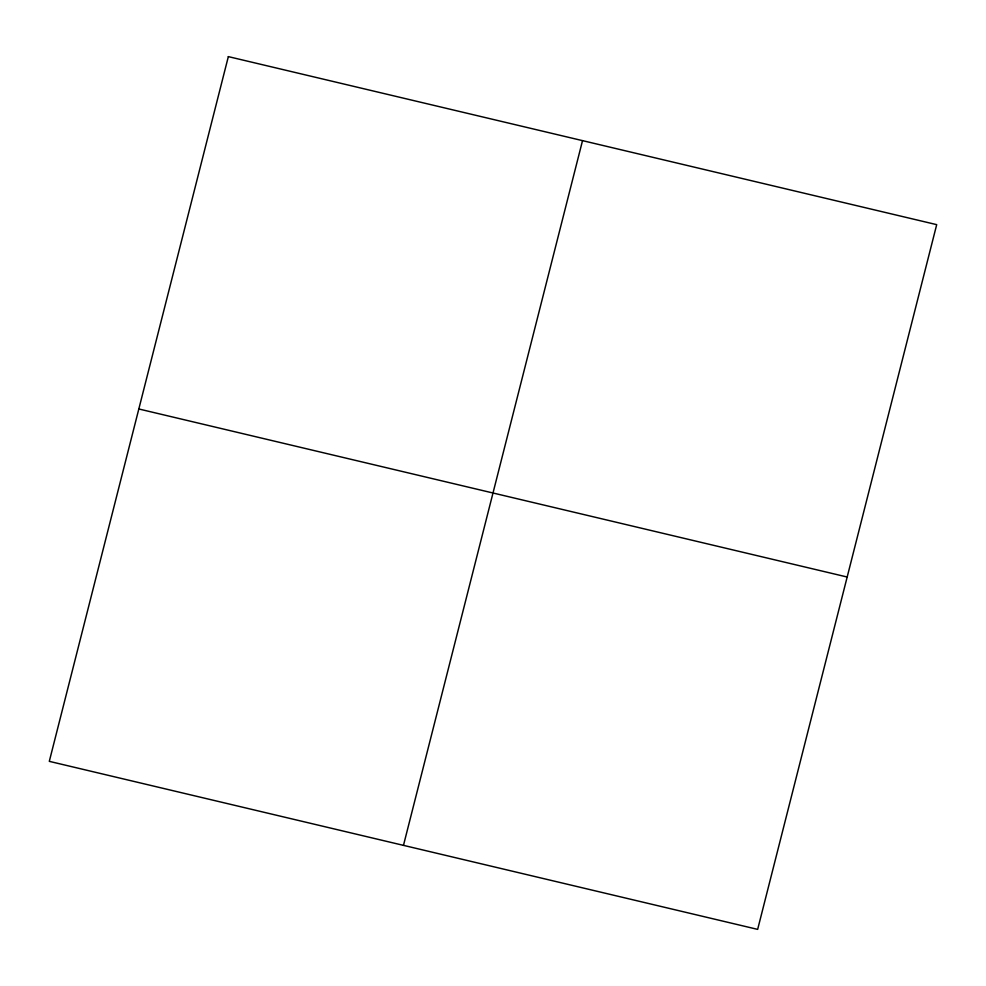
<?xml version="1.0" encoding="UTF-8"?>
<svg xmlns="http://www.w3.org/2000/svg" width="986" height="986" viewBox="0 0 986 986"><rect width="100%" height="100%" fill="white"/><g stroke="black" fill="none" stroke-linecap="round" stroke-linejoin="round"><path stroke-width="1.48" d="M403.471 845.372L582.529 140.628M138.829 408.98L847.171 577.02M228.345 56.621L49.3 761.352L757.655 929.379L936.7 224.648L228.345 56.621"/></g></svg>
